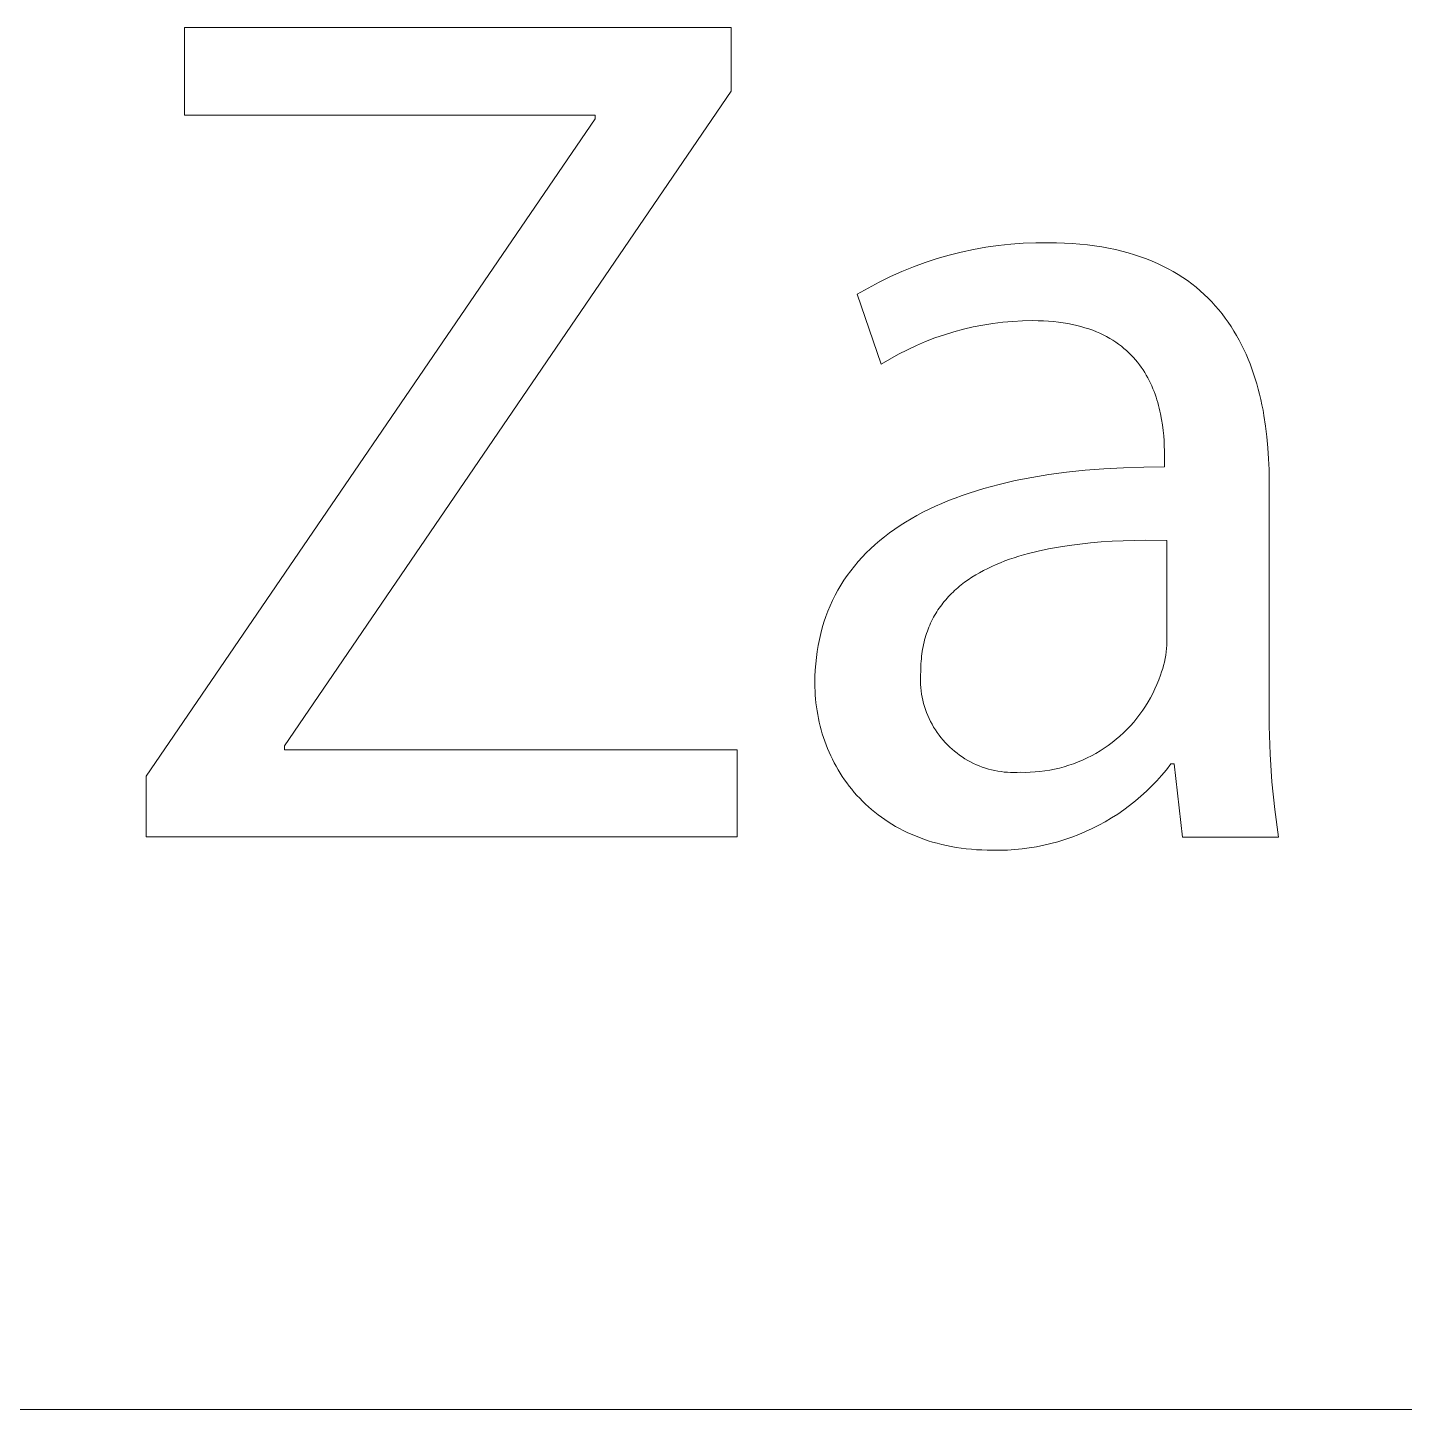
# Model space of a CAD drawing. Header units: millimetres. Extents: x 430 to 4403, y -1522 to 1254.
# Drawn here: x 3730.07 to 3775.66, y -1522.24 to -1476.5 of the extents above; entities that cross this region are included whole.
import ezdxf

# ---------------------------------------------------------------- set-up
doc = ezdxf.new("R2010")
doc.units = ezdxf.units.MM
doc.header["$MEASUREMENT"] = 0
doc.layers.add('Domyślny', color=7, linetype='Continuous', true_color=0x000000)

msp = doc.modelspace()

# ---------------------------------------------------------------- linework, layer by layer
at = {"layer": 'Domyślny', "color": 18, "lineweight": 15, "true_color": 0x000000}
for p, q in [((3735.269, -1479.398), (3735.269, -1476.5)), ((3735.269, -1476.5), (3753.368, -1476.5)), ((3753.368, -1476.5), (3753.368, -1478.604)), ((3753.368, -1478.604), (3738.577, -1500.275)), ((3733.999, -1501.28), (3748.87, -1479.517)), ((3748.87, -1479.398), (3735.269, -1479.398)), ((3748.87, -1479.517), (3748.87, -1479.398)), ((3762.214, -1483.712), (3762.626, -1483.667)), ((3762.626, -1483.667), (3763.04, -1483.637)), ((3763.04, -1483.637), (3763.454, -1483.621)), ((3763.454, -1483.621), (3763.869, -1483.619)), ((3763.869, -1483.619), (3764.141, -1483.622)), ((3764.141, -1483.622), (3764.407, -1483.631)), ((3764.407, -1483.631), (3764.666, -1483.645)), ((3764.666, -1483.645), (3764.919, -1483.666)), ((3764.919, -1483.666), (3765.166, -1483.691)), ((3765.166, -1483.691), (3765.406, -1483.722)), ((3759.795, -1484.275), (3760.189, -1484.147)), ((3760.189, -1484.147), (3760.588, -1484.032)), ((3760.588, -1484.032), (3760.99, -1483.931)), ((3760.99, -1483.931), (3761.395, -1483.844)), ((3761.395, -1483.844), (3761.803, -1483.771)), ((3761.803, -1483.771), (3762.214, -1483.712)), ((3765.406, -1483.722), (3765.641, -1483.758)), ((3765.641, -1483.758), (3765.87, -1483.8)), ((3765.87, -1483.8), (3766.092, -1483.846)), ((3766.092, -1483.846), (3766.309, -1483.898)), ((3766.309, -1483.898), (3766.52, -1483.955)), ((3766.52, -1483.955), (3766.725, -1484.016)), ((3766.725, -1484.016), (3766.925, -1484.082)), ((3766.925, -1484.082), (3767.119, -1484.153)), ((3767.119, -1484.153), (3767.307, -1484.228)), ((3758.643, -1484.742), (3759.021, -1484.573)), ((3759.021, -1484.573), (3759.406, -1484.418)), ((3759.406, -1484.418), (3759.795, -1484.275)), ((3767.307, -1484.228), (3767.49, -1484.308)), ((3767.49, -1484.308), (3767.668, -1484.392)), ((3767.668, -1484.392), (3767.84, -1484.481)), ((3767.84, -1484.481), (3768.007, -1484.573)), ((3768.007, -1484.573), (3768.169, -1484.67)), ((3757.904, -1485.119), (3758.27, -1484.924)), ((3758.27, -1484.924), (3758.643, -1484.742)), ((3768.169, -1484.67), (3768.325, -1484.77)), ((3768.325, -1484.77), (3768.477, -1484.875)), ((3768.477, -1484.875), (3768.623, -1484.983)), ((3768.623, -1484.983), (3768.765, -1485.095)), ((3757.545, -1485.326), (3757.904, -1485.119)), ((3758.339, -1487.641), (3757.545, -1485.326)), ((3768.765, -1485.095), (3768.902, -1485.211)), ((3768.902, -1485.211), (3769.034, -1485.33)), ((3769.034, -1485.33), (3769.161, -1485.452)), ((3769.161, -1485.452), (3769.284, -1485.578)), ((3769.284, -1485.578), (3769.402, -1485.707)), ((3769.402, -1485.707), (3769.516, -1485.839)), ((3769.516, -1485.839), (3769.625, -1485.974)), ((3769.625, -1485.974), (3769.73, -1486.112)), ((3761.385, -1486.408), (3761.063, -1486.483)), ((3761.709, -1486.345), (3761.385, -1486.408)), ((3762.036, -1486.293), (3761.709, -1486.345)), ((3762.364, -1486.252), (3762.036, -1486.293)), ((3762.693, -1486.223), (3762.364, -1486.252)), ((3763.022, -1486.205), (3762.693, -1486.223)), ((3763.353, -1486.199), (3763.022, -1486.205)), ((3763.534, -1486.201), (3763.353, -1486.199)), ((3763.711, -1486.208), (3763.534, -1486.201)), ((3763.883, -1486.218), (3763.711, -1486.208)), ((3764.049, -1486.232), (3763.883, -1486.218)), ((3764.211, -1486.25), (3764.049, -1486.232)), ((3764.368, -1486.271), (3764.211, -1486.25)), ((3764.521, -1486.296), (3764.368, -1486.271)), ((3764.669, -1486.325), (3764.521, -1486.296)), ((3764.812, -1486.357), (3764.669, -1486.325)), ((3764.95, -1486.393), (3764.812, -1486.357)), ((3765.085, -1486.432), (3764.95, -1486.393)), ((3765.215, -1486.474), (3765.085, -1486.432)), ((3769.73, -1486.112), (3769.83, -1486.252)), ((3769.83, -1486.252), (3769.926, -1486.396)), ((3769.926, -1486.396), (3770.019, -1486.542)), ((3759.808, -1486.892), (3759.504, -1487.021)), ((3760.116, -1486.773), (3759.808, -1486.892)), ((3760.429, -1486.665), (3760.116, -1486.773)), ((3760.744, -1486.568), (3760.429, -1486.665)), ((3761.063, -1486.483), (3760.744, -1486.568)), ((3765.341, -1486.519), (3765.215, -1486.474)), ((3765.462, -1486.566), (3765.341, -1486.519)), ((3765.579, -1486.617), (3765.462, -1486.566)), ((3765.693, -1486.671), (3765.579, -1486.617)), ((3765.802, -1486.727), (3765.693, -1486.671)), ((3765.907, -1486.786), (3765.802, -1486.727)), ((3766.009, -1486.847), (3765.907, -1486.786)), ((3766.107, -1486.911), (3766.009, -1486.847)), ((3770.019, -1486.542), (3770.107, -1486.691)), ((3770.107, -1486.691), (3770.191, -1486.842)), ((3770.191, -1486.842), (3770.271, -1486.995)), ((3758.91, -1487.311), (3758.622, -1487.471)), ((3759.205, -1487.161), (3758.91, -1487.311)), ((3759.504, -1487.021), (3759.205, -1487.161)), ((3766.201, -1486.977), (3766.107, -1486.911)), ((3766.291, -1487.045), (3766.201, -1486.977)), ((3766.378, -1487.116), (3766.291, -1487.045)), ((3766.461, -1487.188), (3766.378, -1487.116)), ((3766.541, -1487.262), (3766.461, -1487.188)), ((3766.617, -1487.338), (3766.541, -1487.262)), ((3766.69, -1487.416), (3766.617, -1487.338)), ((3770.271, -1486.995), (3770.347, -1487.151)), ((3770.347, -1487.151), (3770.419, -1487.309)), ((3770.419, -1487.309), (3770.488, -1487.469)), ((3758.622, -1487.471), (3758.339, -1487.641)), ((3766.76, -1487.496), (3766.69, -1487.416)), ((3766.827, -1487.577), (3766.76, -1487.496)), ((3766.891, -1487.659), (3766.827, -1487.577)), ((3766.952, -1487.743), (3766.891, -1487.659)), ((3767.009, -1487.828), (3766.952, -1487.743)), ((3770.488, -1487.469), (3770.552, -1487.63)), ((3770.552, -1487.63), (3770.614, -1487.794)), ((3770.614, -1487.794), (3770.671, -1487.96)), ((3767.064, -1487.915), (3767.009, -1487.828)), ((3767.116, -1488.002), (3767.064, -1487.915)), ((3767.165, -1488.09), (3767.116, -1488.002)), ((3767.212, -1488.18), (3767.165, -1488.09)), ((3767.256, -1488.27), (3767.212, -1488.18)), ((3767.298, -1488.36), (3767.256, -1488.27)), ((3770.671, -1487.96), (3770.726, -1488.127)), ((3770.726, -1488.127), (3770.776, -1488.295)), ((3767.337, -1488.452), (3767.298, -1488.36)), ((3767.373, -1488.544), (3767.337, -1488.452)), ((3767.408, -1488.636), (3767.373, -1488.544)), ((3767.44, -1488.729), (3767.408, -1488.636)), ((3767.47, -1488.821), (3767.44, -1488.729)), ((3770.776, -1488.295), (3770.824, -1488.466)), ((3770.824, -1488.466), (3770.868, -1488.637)), ((3770.868, -1488.637), (3770.909, -1488.81)), ((3767.498, -1488.914), (3767.47, -1488.821)), ((3767.523, -1489.007), (3767.498, -1488.914)), ((3767.547, -1489.1), (3767.523, -1489.007)), ((3767.569, -1489.193), (3767.547, -1489.1)), ((3770.909, -1488.81), (3770.947, -1488.984)), ((3770.947, -1488.984), (3770.981, -1489.159)), ((3770.981, -1489.159), (3771.013, -1489.335)), ((3767.589, -1489.286), (3767.569, -1489.193)), ((3767.624, -1489.47), (3767.589, -1489.286)), ((3767.653, -1489.652), (3767.624, -1489.47)), ((3771.013, -1489.335), (3771.068, -1489.69)), ((3767.675, -1489.831), (3767.653, -1489.652)), ((3767.692, -1490.007), (3767.675, -1489.831)), ((3767.705, -1490.178), (3767.692, -1490.007)), ((3771.068, -1489.69), (3771.112, -1490.048)), ((3771.112, -1490.048), (3771.145, -1490.408)), ((3767.713, -1490.344), (3767.705, -1490.178)), ((3767.717, -1490.504), (3767.713, -1490.344)), ((3767.719, -1490.658), (3767.717, -1490.504)), ((3771.145, -1490.408), (3771.167, -1490.769)), ((3767.719, -1491.042), (3767.719, -1490.658)), ((3771.167, -1490.769), (3771.181, -1491.13)), ((3762.773, -1491.496), (3763.321, -1491.388)), ((3763.321, -1491.388), (3763.889, -1491.294)), ((3763.889, -1491.294), (3764.478, -1491.215)), ((3764.478, -1491.215), (3765.087, -1491.151)), ((3765.087, -1491.151), (3765.715, -1491.101)), ((3765.715, -1491.101), (3766.363, -1491.067)), ((3766.363, -1491.067), (3767.031, -1491.047)), ((3767.031, -1491.047), (3767.719, -1491.042)), ((3771.181, -1491.13), (3771.185, -1491.491)), ((3761.018, -1491.986), (3761.253, -1491.905)), ((3761.253, -1491.905), (3761.494, -1491.828)), ((3761.494, -1491.828), (3761.739, -1491.755)), ((3761.739, -1491.755), (3761.99, -1491.685)), ((3761.99, -1491.685), (3762.246, -1491.618)), ((3762.246, -1491.618), (3762.773, -1491.496)), ((3771.185, -1491.491), (3771.185, -1498.702)), ((3759.922, -1492.442), (3760.131, -1492.344)), ((3760.131, -1492.344), (3760.345, -1492.249)), ((3760.345, -1492.249), (3760.564, -1492.158)), ((3760.564, -1492.158), (3760.788, -1492.07)), ((3760.788, -1492.07), (3761.018, -1491.986)), ((3759.142, -1492.869), (3759.329, -1492.757)), ((3759.329, -1492.757), (3759.521, -1492.649)), ((3759.521, -1492.649), (3759.719, -1492.543)), ((3759.719, -1492.543), (3759.922, -1492.442)), ((3758.449, -1493.351), (3758.614, -1493.225)), ((3758.614, -1493.225), (3758.785, -1493.103)), ((3758.785, -1493.103), (3758.961, -1492.984)), ((3758.961, -1492.984), (3759.142, -1492.869)), ((3757.845, -1493.887), (3757.987, -1493.748)), ((3757.987, -1493.748), (3758.136, -1493.612)), ((3758.136, -1493.612), (3758.29, -1493.48)), ((3758.29, -1493.48), (3758.449, -1493.351)), ((3763.873, -1493.755), (3763.539, -1493.827)), ((3764.214, -1493.693), (3763.873, -1493.755)), ((3764.56, -1493.639), (3764.214, -1493.693)), ((3764.912, -1493.594), (3764.56, -1493.639)), ((3765.267, -1493.556), (3764.912, -1493.594)), ((3765.626, -1493.526), (3765.267, -1493.556)), ((3765.987, -1493.503), (3765.626, -1493.526)), ((3766.35, -1493.486), (3765.987, -1493.503)), ((3767.076, -1493.47), (3766.35, -1493.486)), ((3767.798, -1493.476), (3767.076, -1493.47)), ((3767.798, -1496.823), (3767.798, -1493.476)), ((3757.45, -1494.324), (3757.576, -1494.175)), ((3757.576, -1494.175), (3757.707, -1494.029)), ((3757.707, -1494.029), (3757.845, -1493.887)), ((3762.289, -1494.212), (3762.145, -1494.272)), ((3762.437, -1494.154), (3762.289, -1494.212)), ((3762.587, -1494.1), (3762.437, -1494.154)), ((3762.74, -1494.048), (3762.587, -1494.1)), ((3762.895, -1493.999), (3762.74, -1494.048)), ((3763.053, -1493.952), (3762.895, -1493.999)), ((3763.213, -1493.908), (3763.053, -1493.952)), ((3763.539, -1493.827), (3763.213, -1493.908)), ((3757.106, -1494.79), (3757.215, -1494.632)), ((3757.215, -1494.632), (3757.33, -1494.476)), ((3757.33, -1494.476), (3757.45, -1494.324)), ((3761.467, -1494.617), (3761.341, -1494.695)), ((3761.596, -1494.542), (3761.467, -1494.617)), ((3761.728, -1494.47), (3761.596, -1494.542)), ((3761.864, -1494.401), (3761.728, -1494.47)), ((3762.003, -1494.335), (3761.864, -1494.401)), ((3762.145, -1494.272), (3762.003, -1494.335)), ((3756.814, -1495.287), (3756.906, -1495.118)), ((3756.906, -1495.118), (3757.003, -1494.953)), ((3757.003, -1494.953), (3757.106, -1494.79)), ((3760.768, -1495.134), (3760.717, -1495.182)), ((3760.821, -1495.086), (3760.768, -1495.134)), ((3760.875, -1495.039), (3760.821, -1495.086)), ((3760.93, -1494.993), (3760.875, -1495.039)), ((3760.986, -1494.948), (3760.93, -1494.993)), ((3761.1, -1494.861), (3760.986, -1494.948)), ((3761.219, -1494.776), (3761.1, -1494.861)), ((3761.341, -1494.695), (3761.219, -1494.776)), ((3756.648, -1495.634), (3756.728, -1495.458)), ((3756.728, -1495.458), (3756.814, -1495.287)), ((3760.384, -1495.547), (3760.341, -1495.602)), ((3760.428, -1495.492), (3760.384, -1495.547)), ((3760.474, -1495.438), (3760.428, -1495.492)), ((3760.52, -1495.385), (3760.474, -1495.438)), ((3760.568, -1495.333), (3760.52, -1495.385)), ((3760.616, -1495.282), (3760.568, -1495.333)), ((3760.666, -1495.232), (3760.616, -1495.282)), ((3760.717, -1495.182), (3760.666, -1495.232)), ((3756.442, -1496.178), (3756.505, -1495.993)), ((3756.505, -1495.993), (3756.573, -1495.812)), ((3756.573, -1495.812), (3756.648, -1495.634)), ((3760.073, -1496.018), (3760.039, -1496.081)), ((3760.107, -1495.956), (3760.073, -1496.018)), ((3760.143, -1495.894), (3760.107, -1495.956)), ((3760.18, -1495.834), (3760.143, -1495.894)), ((3760.219, -1495.775), (3760.18, -1495.834)), ((3760.258, -1495.716), (3760.219, -1495.775)), ((3760.299, -1495.659), (3760.258, -1495.716)), ((3760.341, -1495.602), (3760.299, -1495.659)), ((3756.335, -1496.557), (3756.386, -1496.366)), ((3756.386, -1496.366), (3756.442, -1496.178)), ((3759.866, -1496.481), (3759.842, -1496.551)), ((3759.892, -1496.412), (3759.866, -1496.481)), ((3759.918, -1496.343), (3759.892, -1496.412)), ((3759.947, -1496.276), (3759.918, -1496.343)), ((3759.976, -1496.21), (3759.947, -1496.276)), ((3760.007, -1496.145), (3759.976, -1496.21)), ((3760.039, -1496.081), (3760.007, -1496.145)), ((3756.218, -1497.149), (3756.251, -1496.949)), ((3756.251, -1496.949), (3756.29, -1496.751)), ((3756.29, -1496.751), (3756.335, -1496.557)), ((3759.741, -1496.917), (3759.725, -1496.993)), ((3759.758, -1496.841), (3759.741, -1496.917)), ((3759.777, -1496.767), (3759.758, -1496.841)), ((3759.797, -1496.694), (3759.777, -1496.767)), ((3759.819, -1496.622), (3759.797, -1496.694)), ((3759.842, -1496.551), (3759.819, -1496.622)), ((3767.786, -1497.05), (3767.794, -1496.937)), ((3767.794, -1496.937), (3767.798, -1496.823)), ((3756.17, -1497.56), (3756.191, -1497.353)), ((3756.191, -1497.353), (3756.218, -1497.149)), ((3759.668, -1497.391), (3759.661, -1497.473)), ((3759.676, -1497.309), (3759.668, -1497.391)), ((3759.686, -1497.228), (3759.676, -1497.309)), ((3759.698, -1497.149), (3759.686, -1497.228)), ((3759.711, -1497.07), (3759.698, -1497.149)), ((3759.725, -1496.993), (3759.711, -1497.07)), ((3767.716, -1497.499), (3767.739, -1497.388)), ((3767.739, -1497.388), (3767.759, -1497.276)), ((3767.759, -1497.276), (3767.774, -1497.163)), ((3767.774, -1497.163), (3767.786, -1497.05)), ((3756.145, -1497.983), (3756.154, -1497.77)), ((3756.154, -1497.77), (3756.17, -1497.56)), ((3759.648, -1497.815), (3759.642, -1497.922)), ((3759.649, -1497.728), (3759.648, -1497.815)), ((3759.651, -1497.642), (3759.649, -1497.728)), ((3759.655, -1497.557), (3759.651, -1497.642)), ((3759.661, -1497.473), (3759.655, -1497.557)), ((3767.586, -1497.935), (3767.624, -1497.827)), ((3767.624, -1497.827), (3767.659, -1497.719)), ((3767.659, -1497.719), (3767.689, -1497.61)), ((3767.689, -1497.61), (3767.716, -1497.499)), ((3756.142, -1498.199), (3756.145, -1497.983)), ((3756.144, -1498.33), (3756.142, -1498.199)), ((3756.148, -1498.461), (3756.144, -1498.33)), ((3759.642, -1497.922), (3759.638, -1498.028)), ((3759.638, -1498.028), (3759.639, -1498.134)), ((3759.639, -1498.134), (3759.643, -1498.241)), ((3759.643, -1498.241), (3759.651, -1498.347)), ((3767.404, -1498.389), (3767.47, -1498.24)), ((3767.47, -1498.24), (3767.531, -1498.088)), ((3767.531, -1498.088), (3767.586, -1497.935)), ((3756.155, -1498.591), (3756.148, -1498.461)), ((3756.166, -1498.721), (3756.155, -1498.591)), ((3756.179, -1498.851), (3756.166, -1498.721)), ((3759.651, -1498.347), (3759.662, -1498.453)), ((3759.662, -1498.453), (3759.678, -1498.558)), ((3759.678, -1498.558), (3759.696, -1498.663)), ((3759.696, -1498.663), (3759.719, -1498.767)), ((3759.719, -1498.767), (3759.744, -1498.87)), ((3767.175, -1498.822), (3767.256, -1498.681)), ((3767.256, -1498.681), (3767.332, -1498.536)), ((3767.332, -1498.536), (3767.404, -1498.389)), ((3771.185, -1498.702), (3771.186, -1499.623)), ((3756.195, -1498.981), (3756.179, -1498.851)), ((3756.214, -1499.11), (3756.195, -1498.981)), ((3756.236, -1499.238), (3756.214, -1499.11)), ((3756.261, -1499.366), (3756.236, -1499.238)), ((3759.744, -1498.87), (3759.774, -1498.972)), ((3759.774, -1498.972), (3759.807, -1499.073)), ((3759.807, -1499.073), (3759.843, -1499.173)), ((3759.843, -1499.173), (3759.883, -1499.272)), ((3766.803, -1499.359), (3766.903, -1499.23)), ((3766.903, -1499.23), (3766.998, -1499.097)), ((3766.998, -1499.097), (3767.089, -1498.961)), ((3767.089, -1498.961), (3767.175, -1498.822)), ((3756.288, -1499.494), (3756.261, -1499.366)), ((3756.319, -1499.62), (3756.288, -1499.494)), ((3756.352, -1499.746), (3756.319, -1499.62)), ((3759.883, -1499.272), (3759.926, -1499.369)), ((3759.926, -1499.369), (3759.973, -1499.465)), ((3759.973, -1499.465), (3760.023, -1499.559)), ((3760.023, -1499.559), (3760.075, -1499.651)), ((3760.075, -1499.651), (3760.132, -1499.741)), ((3766.478, -1499.726), (3766.591, -1499.607)), ((3766.591, -1499.607), (3766.699, -1499.485)), ((3766.699, -1499.485), (3766.803, -1499.359)), ((3771.186, -1499.623), (3771.217, -1500.544)), ((3756.389, -1499.871), (3756.352, -1499.746)), ((3756.428, -1499.995), (3756.389, -1499.871)), ((3756.47, -1500.119), (3756.428, -1499.995)), ((3756.515, -1500.241), (3756.47, -1500.119)), ((3760.132, -1499.741), (3760.191, -1499.83)), ((3760.191, -1499.83), (3760.253, -1499.916)), ((3760.253, -1499.916), (3760.318, -1500)), ((3760.318, -1500), (3760.386, -1500.082)), ((3760.386, -1500.082), (3760.457, -1500.161)), ((3760.457, -1500.161), (3760.53, -1500.238)), ((3765.859, -1500.257), (3765.99, -1500.159)), ((3765.99, -1500.159), (3766.117, -1500.057)), ((3766.117, -1500.057), (3766.241, -1499.951)), ((3766.241, -1499.951), (3766.362, -1499.84)), ((3766.362, -1499.84), (3766.478, -1499.726)), ((3738.577, -1500.275), (3738.577, -1500.407)), ((3738.577, -1500.407), (3753.566, -1500.407)), ((3753.566, -1500.407), (3753.566, -1503.291)), ((3756.563, -1500.362), (3756.515, -1500.241)), ((3756.614, -1500.482), (3756.563, -1500.362)), ((3756.668, -1500.601), (3756.614, -1500.482)), ((3756.724, -1500.719), (3756.668, -1500.601)), ((3760.53, -1500.238), (3760.606, -1500.313)), ((3760.606, -1500.313), (3760.685, -1500.385)), ((3760.685, -1500.385), (3760.766, -1500.453)), ((3760.766, -1500.453), (3760.849, -1500.52)), ((3760.849, -1500.52), (3760.935, -1500.583)), ((3760.935, -1500.583), (3761.023, -1500.643)), ((3765.158, -1500.674), (3765.303, -1500.6)), ((3765.303, -1500.6), (3765.447, -1500.522)), ((3765.447, -1500.522), (3765.587, -1500.438)), ((3765.587, -1500.438), (3765.724, -1500.35)), ((3765.724, -1500.35), (3765.859, -1500.257)), ((3771.217, -1500.544), (3771.278, -1501.463)), ((3756.784, -1500.835), (3756.724, -1500.719)), ((3756.846, -1500.95), (3756.784, -1500.835)), ((3756.911, -1501.064), (3756.846, -1500.95)), ((3756.98, -1501.176), (3756.911, -1501.064)), ((3761.023, -1500.643), (3761.112, -1500.7)), ((3761.112, -1500.7), (3761.204, -1500.754)), ((3761.204, -1500.754), (3761.297, -1500.805)), ((3761.297, -1500.805), (3761.392, -1500.853)), ((3761.392, -1500.853), (3761.489, -1500.897)), ((3761.489, -1500.897), (3761.587, -1500.938)), ((3761.587, -1500.938), (3761.687, -1500.976)), ((3761.687, -1500.976), (3761.788, -1501.01)), ((3761.788, -1501.01), (3761.89, -1501.041)), ((3761.89, -1501.041), (3761.992, -1501.068)), ((3761.992, -1501.068), (3762.096, -1501.091)), ((3763.757, -1501.103), (3763.918, -1501.077)), ((3763.918, -1501.077), (3764.079, -1501.045)), ((3764.079, -1501.045), (3764.238, -1501.008)), ((3764.238, -1501.008), (3764.396, -1500.966)), ((3764.396, -1500.966), (3764.552, -1500.918)), ((3764.552, -1500.918), (3764.706, -1500.865)), ((3764.706, -1500.865), (3764.859, -1500.806)), ((3764.859, -1500.806), (3765.009, -1500.743)), ((3765.009, -1500.743), (3765.158, -1500.674)), ((3767.781, -1501.063), (3767.625, -1501.25)), ((3767.93, -1500.872), (3767.781, -1501.063)), ((3768.036, -1500.872), (3767.93, -1500.872)), ((3768.314, -1503.293), (3768.036, -1500.872)), ((3733.999, -1503.291), (3733.999, -1501.28)), ((3757.05, -1501.286), (3756.98, -1501.176)), ((3757.124, -1501.395), (3757.05, -1501.286)), ((3757.201, -1501.502), (3757.124, -1501.395)), ((3757.281, -1501.608), (3757.201, -1501.502)), ((3762.096, -1501.091), (3762.201, -1501.111)), ((3762.201, -1501.111), (3762.306, -1501.128)), ((3762.306, -1501.128), (3762.411, -1501.14)), ((3762.411, -1501.14), (3762.517, -1501.15)), ((3762.517, -1501.15), (3762.624, -1501.155)), ((3762.624, -1501.155), (3762.73, -1501.157)), ((3762.73, -1501.157), (3762.836, -1501.155)), ((3762.836, -1501.155), (3762.943, -1501.149)), ((3762.943, -1501.149), (3763.106, -1501.151)), ((3763.106, -1501.151), (3763.269, -1501.148)), ((3763.269, -1501.148), (3763.432, -1501.138)), ((3763.432, -1501.138), (3763.595, -1501.123)), ((3763.595, -1501.123), (3763.757, -1501.103)), ((3767.462, -1501.431), (3767.294, -1501.606)), ((3767.625, -1501.25), (3767.462, -1501.431)), ((3771.278, -1501.463), (3771.369, -1502.379)), ((3757.363, -1501.711), (3757.281, -1501.608)), ((3757.448, -1501.813), (3757.363, -1501.711)), ((3757.536, -1501.913), (3757.448, -1501.813)), ((3757.627, -1502.011), (3757.536, -1501.913)), ((3766.94, -1501.939), (3766.755, -1502.097)), ((3767.12, -1501.776), (3766.94, -1501.939)), ((3767.294, -1501.606), (3767.12, -1501.776)), ((3757.721, -1502.107), (3757.627, -1502.011)), ((3757.818, -1502.201), (3757.721, -1502.107)), ((3757.917, -1502.292), (3757.818, -1502.201)), ((3758.02, -1502.382), (3757.917, -1502.292)), ((3758.125, -1502.469), (3758.02, -1502.382)), ((3766.369, -1502.392), (3766.169, -1502.53)), ((3766.564, -1502.248), (3766.369, -1502.392)), ((3766.755, -1502.097), (3766.564, -1502.248)), ((3771.369, -1502.379), (3771.489, -1503.293)), ((3758.233, -1502.553), (3758.125, -1502.469)), ((3758.344, -1502.636), (3758.233, -1502.553)), ((3758.458, -1502.716), (3758.344, -1502.636)), ((3758.574, -1502.793), (3758.458, -1502.716)), ((3758.693, -1502.868), (3758.574, -1502.793)), ((3758.816, -1502.94), (3758.693, -1502.868)), ((3765.542, -1502.902), (3765.325, -1503.012)), ((3765.755, -1502.785), (3765.542, -1502.902)), ((3765.964, -1502.661), (3765.755, -1502.785)), ((3766.169, -1502.53), (3765.964, -1502.661)), ((3753.566, -1503.291), (3733.999, -1503.291)), ((3758.941, -1503.009), (3758.816, -1502.94)), ((3759.068, -1503.076), (3758.941, -1503.009)), ((3759.199, -1503.139), (3759.068, -1503.076)), ((3759.333, -1503.2), (3759.199, -1503.139)), ((3759.469, -1503.258), (3759.333, -1503.2)), ((3759.608, -1503.313), (3759.469, -1503.258)), ((3759.75, -1503.364), (3759.608, -1503.313)), ((3759.895, -1503.413), (3759.75, -1503.364)), ((3764.653, -1503.296), (3764.423, -1503.375)), ((3764.88, -1503.209), (3764.653, -1503.296)), ((3765.104, -1503.114), (3764.88, -1503.209)), ((3765.325, -1503.012), (3765.104, -1503.114)), ((3771.489, -1503.293), (3768.314, -1503.293)), ((3760.042, -1503.458), (3759.895, -1503.413)), ((3760.192, -1503.5), (3760.042, -1503.458)), ((3760.345, -1503.539), (3760.192, -1503.5)), ((3760.501, -1503.574), (3760.345, -1503.539)), ((3760.66, -1503.606), (3760.501, -1503.574)), ((3760.821, -1503.635), (3760.66, -1503.606)), ((3760.986, -1503.659), (3760.821, -1503.635)), ((3761.153, -1503.68), (3760.986, -1503.659)), ((3761.323, -1503.698), (3761.153, -1503.68)), ((3761.495, -1503.712), (3761.323, -1503.698)), ((3761.671, -1503.721), (3761.495, -1503.712)), ((3761.849, -1503.727), (3761.671, -1503.721)), ((3762.03, -1503.729), (3761.849, -1503.727)), ((3762.273, -1503.731), (3762.03, -1503.729)), ((3762.516, -1503.724), (3762.273, -1503.731)), ((3762.759, -1503.709), (3762.516, -1503.724)), ((3763.001, -1503.685), (3762.759, -1503.709)), ((3763.242, -1503.654), (3763.001, -1503.685)), ((3763.481, -1503.614), (3763.242, -1503.654)), ((3763.72, -1503.566), (3763.481, -1503.614)), ((3763.956, -1503.511), (3763.72, -1503.566)), ((3764.191, -1503.447), (3763.956, -1503.511)), ((3764.423, -1503.375), (3764.191, -1503.447)), ((4399.218, -1522.237), (429.915, -1522.237)), ((4399.218, -1522.237), (2901.531, -1522.237))]:
    msp.add_line(p, q, dxfattribs=at)

doc.saveas('drawing.dxf')
